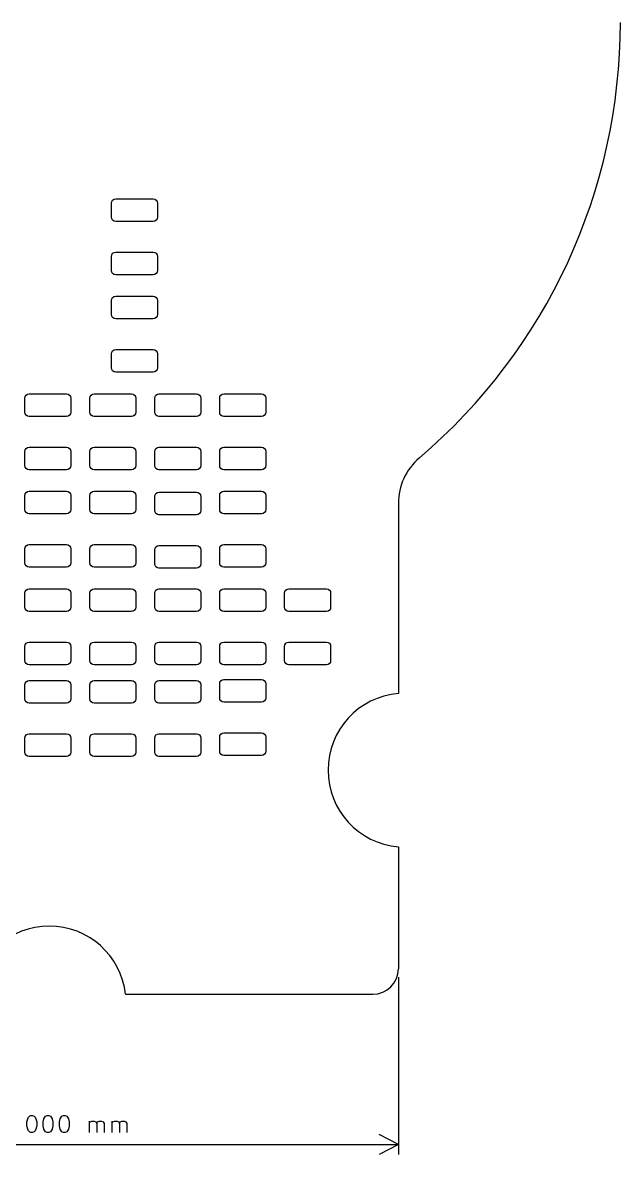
# Model space of a CAD drawing. Extents: x 8 to 415, y -296 to -5.
# Drawn here: x 147.9 to 182.9, y -137.4 to -71.1 of the extents above; entities that cross this region are included whole.
import ezdxf

# ---------------------------------------------------------------- set-up
doc = ezdxf.new("R2010")
doc.units = 0
doc.layers.add('BLACK', color=7, linetype='CONTINUOUS')

msp = doc.modelspace()

# ---------------------------------------------------------------- linework, layer by layer
at = {"layer": 'BLACK', "linetype": 'CONTINUOUS'}
for p, q in [((153.097, -81.6482), (153.116, -81.5526)), ((153.116, -81.5526), (153.17, -81.4715)), ((153.17, -81.4715), (153.252, -81.4173)), ((153.252, -81.4173), (153.347, -81.3982)), ((153.347, -81.3982), (155.547, -81.3982)), ((155.547, -81.3982), (155.643, -81.4173)), ((155.643, -81.4173), (155.724, -81.4715)), ((155.724, -81.4715), (155.778, -81.5526)), ((155.778, -81.5526), (155.797, -81.6482)), ((153.097, -82.4732), (153.097, -81.6482)), ((155.797, -81.6482), (155.797, -82.4732)), ((153.116, -82.5689), (153.097, -82.4732)), ((153.17, -82.65), (153.116, -82.5689)), ((153.252, -82.7042), (153.17, -82.65)), ((153.347, -82.7232), (153.252, -82.7042)), ((155.547, -82.7232), (153.347, -82.7232)), ((155.643, -82.7042), (155.547, -82.7232)), ((155.724, -82.65), (155.643, -82.7042)), ((155.778, -82.5689), (155.724, -82.65)), ((155.797, -82.4732), (155.778, -82.5689)), ((153.097, -84.7732), (153.116, -84.6776)), ((153.097, -85.5982), (153.097, -84.7732)), ((153.116, -84.6776), (153.17, -84.5965)), ((153.17, -84.5965), (153.252, -84.5423)), ((153.252, -84.5423), (153.347, -84.5232)), ((153.347, -84.5232), (155.547, -84.5232)), ((155.547, -84.5232), (155.643, -84.5423)), ((155.643, -84.5423), (155.724, -84.5965)), ((155.724, -84.5965), (155.778, -84.6776)), ((155.778, -84.6776), (155.797, -84.7732)), ((155.797, -84.7732), (155.797, -85.5982)), ((153.116, -85.6939), (153.097, -85.5982)), ((153.17, -85.775), (153.116, -85.6939)), ((153.252, -85.8292), (153.17, -85.775)), ((153.347, -85.8482), (153.252, -85.8292)), ((155.547, -85.8482), (153.347, -85.8482)), ((155.643, -85.8292), (155.547, -85.8482)), ((155.724, -85.775), (155.643, -85.8292)), ((155.778, -85.6939), (155.724, -85.775)), ((155.797, -85.5982), (155.778, -85.6939)), ((153.097, -87.3632), (153.116, -87.2676)), ((153.097, -88.1882), (153.097, -87.3632)), ((153.116, -87.2676), (153.17, -87.1865)), ((153.17, -87.1865), (153.252, -87.1323)), ((153.252, -87.1323), (153.347, -87.1132)), ((153.347, -87.1132), (155.547, -87.1132)), ((155.547, -87.1132), (155.643, -87.1323)), ((155.643, -87.1323), (155.724, -87.1865)), ((155.724, -87.1865), (155.778, -87.2676)), ((155.778, -87.2676), (155.797, -87.3632)), ((155.797, -87.3632), (155.797, -88.1882)), ((153.116, -88.2839), (153.097, -88.1882)), ((155.797, -88.1882), (155.778, -88.2839)), ((153.17, -88.365), (153.116, -88.2839)), ((153.252, -88.4192), (153.17, -88.365)), ((153.347, -88.4382), (153.252, -88.4192)), ((155.547, -88.4382), (153.347, -88.4382)), ((155.643, -88.4192), (155.547, -88.4382)), ((155.724, -88.365), (155.643, -88.4192)), ((155.778, -88.2839), (155.724, -88.365)), ((153.097, -90.4882), (153.116, -90.3926)), ((153.097, -91.3132), (153.097, -90.4882)), ((153.116, -90.3926), (153.17, -90.3115)), ((153.17, -90.3115), (153.252, -90.2573)), ((153.252, -90.2573), (153.347, -90.2382)), ((153.347, -90.2382), (155.547, -90.2382)), ((155.547, -90.2382), (155.643, -90.2573)), ((155.643, -90.2573), (155.724, -90.3115)), ((155.724, -90.3115), (155.778, -90.3926)), ((155.778, -90.3926), (155.797, -90.4882)), ((155.797, -90.4882), (155.797, -91.3132)), ((153.116, -91.4089), (153.097, -91.3132)), ((153.17, -91.49), (153.116, -91.4089)), ((153.252, -91.5442), (153.17, -91.49)), ((155.724, -91.49), (155.643, -91.5442)), ((155.778, -91.4089), (155.724, -91.49)), ((155.797, -91.3132), (155.778, -91.4089)), ((153.347, -91.5632), (153.252, -91.5442)), ((155.547, -91.5632), (153.347, -91.5632)), ((155.643, -91.5442), (155.547, -91.5632)), ((148.09, -92.9015), (148.172, -92.8473)), ((148.172, -92.8473), (148.267, -92.8282)), ((148.267, -92.8282), (150.467, -92.8282)), ((150.467, -92.8282), (150.563, -92.8473)), ((150.563, -92.8473), (150.644, -92.9015)), ((151.9, -92.9015), (151.982, -92.8473)), ((151.982, -92.8473), (152.077, -92.8282)), ((152.077, -92.8282), (154.277, -92.8282)), ((154.277, -92.8282), (154.373, -92.8473)), ((154.373, -92.8473), (154.454, -92.9015)), ((155.71, -92.9015), (155.792, -92.8473)), ((155.792, -92.8473), (155.887, -92.8282)), ((155.887, -92.8282), (158.087, -92.8282)), ((158.087, -92.8282), (158.183, -92.8473)), ((158.183, -92.8473), (158.264, -92.9015)), ((159.52, -92.9015), (159.602, -92.8473)), ((159.602, -92.8473), (159.697, -92.8282)), ((159.697, -92.8282), (161.897, -92.8282)), ((161.897, -92.8282), (161.993, -92.8473)), ((161.993, -92.8473), (162.074, -92.9015)), ((148.017, -93.0782), (148.036, -92.9826)), ((148.017, -93.9032), (148.017, -93.0782)), ((148.036, -92.9826), (148.09, -92.9015)), ((150.644, -92.9015), (150.698, -92.9826)), ((150.698, -92.9826), (150.717, -93.0782)), ((150.717, -93.0782), (150.717, -93.9032)), ((151.827, -93.0782), (151.846, -92.9826)), ((151.827, -93.9032), (151.827, -93.0782)), ((151.846, -92.9826), (151.9, -92.9015)), ((154.454, -92.9015), (154.508, -92.9826)), ((154.508, -92.9826), (154.527, -93.0782)), ((154.527, -93.0782), (154.527, -93.9032)), ((155.637, -93.0782), (155.656, -92.9826)), ((155.637, -93.9032), (155.637, -93.0782)), ((155.656, -92.9826), (155.71, -92.9015)), ((158.264, -92.9015), (158.318, -92.9826)), ((158.318, -92.9826), (158.337, -93.0782)), ((158.337, -93.0782), (158.337, -93.9032)), ((159.447, -93.0782), (159.466, -92.9826)), ((159.447, -93.9032), (159.447, -93.0782)), ((159.466, -92.9826), (159.52, -92.9015)), ((162.074, -92.9015), (162.128, -92.9826)), ((162.128, -92.9826), (162.147, -93.0782)), ((162.147, -93.0782), (162.147, -93.9032)), ((148.036, -93.9989), (148.017, -93.9032)), ((148.09, -94.08), (148.036, -93.9989)), ((148.172, -94.1342), (148.09, -94.08)), ((148.267, -94.1532), (148.172, -94.1342)), ((150.467, -94.1532), (148.267, -94.1532)), ((150.563, -94.1342), (150.467, -94.1532)), ((150.644, -94.08), (150.563, -94.1342)), ((150.698, -93.9989), (150.644, -94.08)), ((150.717, -93.9032), (150.698, -93.9989)), ((151.846, -93.9989), (151.827, -93.9032)), ((151.9, -94.08), (151.846, -93.9989)), ((151.982, -94.1342), (151.9, -94.08)), ((152.077, -94.1532), (151.982, -94.1342)), ((154.277, -94.1532), (152.077, -94.1532)), ((154.373, -94.1342), (154.277, -94.1532)), ((154.454, -94.08), (154.373, -94.1342)), ((154.508, -93.9989), (154.454, -94.08)), ((154.527, -93.9032), (154.508, -93.9989)), ((155.656, -93.9989), (155.637, -93.9032)), ((155.71, -94.08), (155.656, -93.9989)), ((155.792, -94.1342), (155.71, -94.08)), ((155.887, -94.1532), (155.792, -94.1342)), ((158.087, -94.1532), (155.887, -94.1532)), ((158.183, -94.1342), (158.087, -94.1532)), ((158.264, -94.08), (158.183, -94.1342)), ((158.318, -93.9989), (158.264, -94.08)), ((158.337, -93.9032), (158.318, -93.9989)), ((159.466, -93.9989), (159.447, -93.9032)), ((159.52, -94.08), (159.466, -93.9989)), ((159.602, -94.1342), (159.52, -94.08)), ((159.697, -94.1532), (159.602, -94.1342)), ((161.897, -94.1532), (159.697, -94.1532)), ((161.993, -94.1342), (161.897, -94.1532)), ((162.074, -94.08), (161.993, -94.1342)), ((162.128, -93.9989), (162.074, -94.08)), ((162.147, -93.9032), (162.128, -93.9989)), ((148.017, -96.2032), (148.036, -96.1076)), ((148.036, -96.1076), (148.09, -96.0265)), ((148.09, -96.0265), (148.172, -95.9723)), ((148.172, -95.9723), (148.267, -95.9532)), ((148.267, -95.9532), (150.467, -95.9532)), ((150.467, -95.9532), (150.563, -95.9723)), ((150.563, -95.9723), (150.644, -96.0265)), ((150.644, -96.0265), (150.698, -96.1076)), ((150.698, -96.1076), (150.717, -96.2032)), ((151.827, -96.2032), (151.846, -96.1076)), ((151.846, -96.1076), (151.9, -96.0265)), ((151.9, -96.0265), (151.982, -95.9723)), ((151.982, -95.9723), (152.077, -95.9532)), ((152.077, -95.9532), (154.277, -95.9532)), ((154.277, -95.9532), (154.373, -95.9723)), ((154.373, -95.9723), (154.454, -96.0265)), ((154.454, -96.0265), (154.508, -96.1076)), ((154.508, -96.1076), (154.527, -96.2032)), ((155.637, -96.2032), (155.656, -96.1076)), ((155.656, -96.1076), (155.71, -96.0265)), ((155.71, -96.0265), (155.792, -95.9723)), ((155.792, -95.9723), (155.887, -95.9532)), ((155.887, -95.9532), (158.087, -95.9532)), ((158.087, -95.9532), (158.183, -95.9723)), ((158.183, -95.9723), (158.264, -96.0265)), ((158.264, -96.0265), (158.318, -96.1076)), ((158.318, -96.1076), (158.337, -96.2032)), ((159.447, -96.2032), (159.466, -96.1076)), ((159.466, -96.1076), (159.52, -96.0265)), ((159.52, -96.0265), (159.602, -95.9723)), ((159.602, -95.9723), (159.697, -95.9532)), ((159.697, -95.9532), (161.897, -95.9532)), ((161.897, -95.9532), (161.993, -95.9723)), ((161.993, -95.9723), (162.074, -96.0265)), ((162.074, -96.0265), (162.128, -96.1076)), ((162.128, -96.1076), (162.147, -96.2032)), ((148.017, -97.0282), (148.017, -96.2032)), ((150.717, -96.2032), (150.717, -97.0282)), ((151.827, -97.0282), (151.827, -96.2032)), ((154.527, -96.2032), (154.527, -97.0282)), ((155.637, -97.0282), (155.637, -96.2032)), ((158.337, -96.2032), (158.337, -97.0282)), ((159.447, -97.0282), (159.447, -96.2032)), ((162.147, -96.2032), (162.147, -97.0282)), ((148.036, -97.1239), (148.017, -97.0282)), ((148.09, -97.205), (148.036, -97.1239)), ((148.172, -97.2592), (148.09, -97.205)), ((148.267, -97.2782), (148.172, -97.2592)), ((150.467, -97.2782), (148.267, -97.2782)), ((150.563, -97.2592), (150.467, -97.2782)), ((150.644, -97.205), (150.563, -97.2592)), ((150.698, -97.1239), (150.644, -97.205)), ((150.717, -97.0282), (150.698, -97.1239)), ((151.846, -97.1239), (151.827, -97.0282)), ((151.9, -97.205), (151.846, -97.1239)), ((151.982, -97.2592), (151.9, -97.205)), ((152.077, -97.2782), (151.982, -97.2592)), ((154.277, -97.2782), (152.077, -97.2782)), ((154.373, -97.2592), (154.277, -97.2782)), ((154.454, -97.205), (154.373, -97.2592)), ((154.508, -97.1239), (154.454, -97.205)), ((154.527, -97.0282), (154.508, -97.1239)), ((155.656, -97.1239), (155.637, -97.0282)), ((155.71, -97.205), (155.656, -97.1239)), ((155.792, -97.2592), (155.71, -97.205)), ((155.887, -97.2782), (155.792, -97.2592)), ((158.087, -97.2782), (155.887, -97.2782)), ((158.183, -97.2592), (158.087, -97.2782)), ((158.264, -97.205), (158.183, -97.2592)), ((158.318, -97.1239), (158.264, -97.205)), ((158.337, -97.0282), (158.318, -97.1239)), ((159.466, -97.1239), (159.447, -97.0282)), ((159.52, -97.205), (159.466, -97.1239)), ((159.602, -97.2592), (159.52, -97.205)), ((159.697, -97.2782), (159.602, -97.2592)), ((161.897, -97.2782), (159.697, -97.2782)), ((161.993, -97.2592), (161.897, -97.2782)), ((162.074, -97.205), (161.993, -97.2592)), ((162.128, -97.1239), (162.074, -97.205)), ((162.147, -97.0282), (162.128, -97.1239)), ((148.017, -98.7933), (148.036, -98.6976)), ((148.017, -99.6182), (148.017, -98.7933)), ((148.036, -98.6976), (148.09, -98.6165)), ((148.09, -98.6165), (148.172, -98.5623)), ((148.172, -98.5623), (148.267, -98.5433)), ((148.267, -98.5433), (150.467, -98.5433)), ((150.467, -98.5433), (150.563, -98.5623)), ((150.563, -98.5623), (150.644, -98.6165)), ((150.644, -98.6165), (150.698, -98.6976)), ((150.698, -98.6976), (150.717, -98.7933)), ((150.717, -98.7933), (150.717, -99.6182)), ((151.827, -98.7933), (151.846, -98.6976)), ((151.827, -99.6182), (151.827, -98.7933)), ((151.846, -98.6976), (151.9, -98.6165)), ((151.9, -98.6165), (151.982, -98.5623)), ((151.982, -98.5623), (152.077, -98.5433)), ((152.077, -98.5433), (154.277, -98.5433)), ((154.277, -98.5433), (154.373, -98.5623)), ((154.373, -98.5623), (154.454, -98.6165)), ((154.454, -98.6165), (154.508, -98.6976)), ((154.508, -98.6976), (154.527, -98.7933)), ((154.527, -98.7933), (154.527, -99.6182)), ((155.637, -98.8432), (155.656, -98.7476)), ((155.656, -98.7476), (155.71, -98.6665)), ((155.71, -98.6665), (155.792, -98.6123)), ((155.792, -98.6123), (155.887, -98.5932)), ((155.887, -98.5932), (158.087, -98.5932)), ((158.087, -98.5932), (158.183, -98.6123)), ((158.183, -98.6123), (158.264, -98.6665)), ((158.264, -98.6665), (158.318, -98.7476)), ((158.318, -98.7476), (158.337, -98.8432)), ((159.447, -98.7933), (159.466, -98.6976)), ((159.447, -99.6182), (159.447, -98.7933)), ((159.466, -98.6976), (159.52, -98.6165)), ((159.52, -98.6165), (159.602, -98.5623)), ((159.602, -98.5623), (159.697, -98.5433)), ((159.697, -98.5433), (161.897, -98.5433)), ((161.897, -98.5433), (161.993, -98.5623)), ((161.993, -98.5623), (162.074, -98.6165)), ((162.074, -98.6165), (162.128, -98.6976)), ((162.128, -98.6976), (162.147, -98.7933)), ((162.147, -98.7933), (162.147, -99.6182)), ((155.637, -99.6683), (155.637, -98.8432)), ((158.337, -98.8432), (158.337, -99.6683)), ((169.927, -99.2545), (169.927, -110.391)), ((148.036, -99.7139), (148.017, -99.6182)), ((148.09, -99.795), (148.036, -99.7139)), ((148.172, -99.8492), (148.09, -99.795)), ((148.267, -99.8682), (148.172, -99.8492)), ((150.467, -99.8682), (148.267, -99.8682)), ((150.563, -99.8492), (150.467, -99.8682)), ((150.644, -99.795), (150.563, -99.8492)), ((150.698, -99.7139), (150.644, -99.795)), ((150.717, -99.6182), (150.698, -99.7139)), ((151.846, -99.7139), (151.827, -99.6182)), ((151.9, -99.795), (151.846, -99.7139)), ((151.982, -99.8492), (151.9, -99.795)), ((152.077, -99.8682), (151.982, -99.8492)), ((154.277, -99.8682), (152.077, -99.8682)), ((154.373, -99.8492), (154.277, -99.8682)), ((154.454, -99.795), (154.373, -99.8492)), ((154.508, -99.7139), (154.454, -99.795)), ((154.527, -99.6182), (154.508, -99.7139)), ((155.656, -99.7639), (155.637, -99.6683)), ((155.71, -99.845), (155.656, -99.7639)), ((155.792, -99.8992), (155.71, -99.845)), ((155.887, -99.9183), (155.792, -99.8992)), ((158.087, -99.9183), (155.887, -99.9183)), ((158.183, -99.8992), (158.087, -99.9183)), ((158.264, -99.845), (158.183, -99.8992)), ((158.318, -99.7639), (158.264, -99.845)), ((158.337, -99.6683), (158.318, -99.7639)), ((159.466, -99.7139), (159.447, -99.6182)), ((159.52, -99.795), (159.466, -99.7139)), ((159.602, -99.8492), (159.52, -99.795)), ((159.697, -99.8682), (159.602, -99.8492)), ((161.897, -99.8682), (159.697, -99.8682)), ((161.993, -99.8492), (161.897, -99.8682)), ((162.074, -99.795), (161.993, -99.8492)), ((162.128, -99.7139), (162.074, -99.795)), ((162.147, -99.6182), (162.128, -99.7139)), ((148.017, -101.918), (148.036, -101.823)), ((148.017, -102.743), (148.017, -101.918)), ((148.036, -101.823), (148.09, -101.741)), ((148.09, -101.741), (148.172, -101.687)), ((148.172, -101.687), (148.267, -101.668)), ((148.267, -101.668), (150.467, -101.668)), ((150.467, -101.668), (150.563, -101.687)), ((150.563, -101.687), (150.644, -101.741)), ((150.644, -101.741), (150.698, -101.823)), ((150.698, -101.823), (150.717, -101.918)), ((150.717, -101.918), (150.717, -102.743)), ((151.827, -101.918), (151.846, -101.823)), ((151.827, -102.743), (151.827, -101.918)), ((151.846, -101.823), (151.9, -101.741)), ((151.9, -101.741), (151.982, -101.687)), ((151.982, -101.687), (152.077, -101.668)), ((152.077, -101.668), (154.277, -101.668)), ((154.277, -101.668), (154.373, -101.687)), ((154.373, -101.687), (154.454, -101.741)), ((154.454, -101.741), (154.508, -101.823)), ((154.508, -101.823), (154.527, -101.918)), ((154.527, -101.918), (154.527, -102.743)), ((155.637, -101.968), (155.656, -101.873)), ((155.637, -102.793), (155.637, -101.968)), ((155.656, -101.873), (155.71, -101.791)), ((155.71, -101.791), (155.792, -101.737)), ((155.792, -101.737), (155.887, -101.718)), ((155.887, -101.718), (158.087, -101.718)), ((158.087, -101.718), (158.183, -101.737)), ((158.183, -101.737), (158.264, -101.791)), ((158.264, -101.791), (158.318, -101.873)), ((158.318, -101.873), (158.337, -101.968)), ((158.337, -101.968), (158.337, -102.793)), ((159.447, -101.918), (159.466, -101.823)), ((159.447, -102.743), (159.447, -101.918)), ((159.466, -101.823), (159.52, -101.741)), ((159.52, -101.741), (159.602, -101.687)), ((159.602, -101.687), (159.697, -101.668)), ((159.697, -101.668), (161.897, -101.668)), ((161.897, -101.668), (161.993, -101.687)), ((161.993, -101.687), (162.074, -101.741)), ((162.074, -101.741), (162.128, -101.823)), ((162.128, -101.823), (162.147, -101.918)), ((162.147, -101.918), (162.147, -102.743)), ((148.036, -102.839), (148.017, -102.743)), ((150.717, -102.743), (150.698, -102.839)), ((151.846, -102.839), (151.827, -102.743)), ((154.527, -102.743), (154.508, -102.839)), ((155.656, -102.889), (155.637, -102.793)), ((158.337, -102.793), (158.318, -102.889)), ((159.466, -102.839), (159.447, -102.743)), ((162.147, -102.743), (162.128, -102.839)), ((148.09, -102.92), (148.036, -102.839)), ((148.172, -102.974), (148.09, -102.92)), ((148.267, -102.993), (148.172, -102.974)), ((150.467, -102.993), (148.267, -102.993)), ((150.563, -102.974), (150.467, -102.993)), ((150.644, -102.92), (150.563, -102.974)), ((150.698, -102.839), (150.644, -102.92)), ((151.9, -102.92), (151.846, -102.839)), ((151.982, -102.974), (151.9, -102.92)), ((152.077, -102.993), (151.982, -102.974)), ((154.277, -102.993), (152.077, -102.993)), ((154.373, -102.974), (154.277, -102.993)), ((154.454, -102.92), (154.373, -102.974)), ((154.508, -102.839), (154.454, -102.92)), ((155.71, -102.97), (155.656, -102.889)), ((155.792, -103.024), (155.71, -102.97)), ((155.887, -103.043), (155.792, -103.024)), ((158.087, -103.043), (155.887, -103.043)), ((158.183, -103.024), (158.087, -103.043)), ((158.264, -102.97), (158.183, -103.024)), ((158.318, -102.889), (158.264, -102.97)), ((159.52, -102.92), (159.466, -102.839)), ((159.602, -102.974), (159.52, -102.92)), ((159.697, -102.993), (159.602, -102.974)), ((161.897, -102.993), (159.697, -102.993)), ((161.993, -102.974), (161.897, -102.993)), ((162.074, -102.92), (161.993, -102.974)), ((162.128, -102.839), (162.074, -102.92)), ((148.017, -104.508), (148.036, -104.413)), ((148.017, -105.333), (148.017, -104.508)), ((148.036, -104.413), (148.09, -104.331)), ((148.09, -104.331), (148.172, -104.277)), ((148.172, -104.277), (148.267, -104.258)), ((148.267, -104.258), (150.467, -104.258)), ((150.467, -104.258), (150.563, -104.277)), ((150.563, -104.277), (150.644, -104.331)), ((150.644, -104.331), (150.698, -104.413)), ((150.698, -104.413), (150.717, -104.508)), ((150.717, -104.508), (150.717, -105.333)), ((151.827, -104.508), (151.846, -104.413)), ((151.827, -105.333), (151.827, -104.508)), ((151.846, -104.413), (151.9, -104.331)), ((151.9, -104.331), (151.982, -104.277)), ((151.982, -104.277), (152.077, -104.258)), ((152.077, -104.258), (154.277, -104.258)), ((154.277, -104.258), (154.373, -104.277)), ((154.373, -104.277), (154.454, -104.331)), ((154.454, -104.331), (154.508, -104.413)), ((154.508, -104.413), (154.527, -104.508)), ((154.527, -104.508), (154.527, -105.333)), ((155.637, -104.508), (155.656, -104.413)), ((155.637, -105.333), (155.637, -104.508)), ((155.656, -104.413), (155.71, -104.331)), ((155.71, -104.331), (155.792, -104.277)), ((155.792, -104.277), (155.887, -104.258)), ((155.887, -104.258), (158.087, -104.258)), ((158.087, -104.258), (158.183, -104.277)), ((158.183, -104.277), (158.264, -104.331)), ((158.264, -104.331), (158.318, -104.413)), ((158.318, -104.413), (158.337, -104.508)), ((158.337, -104.508), (158.337, -105.333)), ((159.447, -104.508), (159.466, -104.413)), ((159.447, -105.333), (159.447, -104.508)), ((159.466, -104.413), (159.52, -104.331)), ((159.52, -104.331), (159.602, -104.277)), ((159.602, -104.277), (159.697, -104.258)), ((159.697, -104.258), (161.897, -104.258)), ((161.897, -104.258), (161.993, -104.277)), ((161.993, -104.277), (162.074, -104.331)), ((162.074, -104.331), (162.128, -104.413)), ((162.128, -104.413), (162.147, -104.508)), ((162.147, -104.508), (162.147, -105.333)), ((163.257, -104.508), (163.276, -104.413)), ((163.257, -105.333), (163.257, -104.508)), ((163.276, -104.413), (163.33, -104.331)), ((163.33, -104.331), (163.412, -104.277)), ((163.412, -104.277), (163.507, -104.258)), ((163.507, -104.258), (165.707, -104.258)), ((165.707, -104.258), (165.803, -104.277)), ((165.803, -104.277), (165.884, -104.331)), ((165.884, -104.331), (165.938, -104.413)), ((165.938, -104.413), (165.957, -104.508)), ((165.957, -104.508), (165.957, -105.333)), ((148.036, -105.429), (148.017, -105.333)), ((148.09, -105.51), (148.036, -105.429)), ((150.698, -105.429), (150.644, -105.51)), ((150.717, -105.333), (150.698, -105.429)), ((151.846, -105.429), (151.827, -105.333)), ((151.9, -105.51), (151.846, -105.429)), ((154.508, -105.429), (154.454, -105.51)), ((154.527, -105.333), (154.508, -105.429)), ((155.656, -105.429), (155.637, -105.333)), ((155.71, -105.51), (155.656, -105.429)), ((158.318, -105.429), (158.264, -105.51)), ((158.337, -105.333), (158.318, -105.429)), ((159.466, -105.429), (159.447, -105.333)), ((159.52, -105.51), (159.466, -105.429)), ((162.128, -105.429), (162.074, -105.51)), ((162.147, -105.333), (162.128, -105.429)), ((163.276, -105.429), (163.257, -105.333)), ((163.33, -105.51), (163.276, -105.429)), ((165.938, -105.429), (165.884, -105.51)), ((165.957, -105.333), (165.938, -105.429)), ((148.172, -105.564), (148.09, -105.51)), ((148.267, -105.583), (148.172, -105.564)), ((150.467, -105.583), (148.267, -105.583)), ((150.563, -105.564), (150.467, -105.583)), ((150.644, -105.51), (150.563, -105.564)), ((151.982, -105.564), (151.9, -105.51)), ((152.077, -105.583), (151.982, -105.564)), ((154.277, -105.583), (152.077, -105.583)), ((154.373, -105.564), (154.277, -105.583)), ((154.454, -105.51), (154.373, -105.564)), ((155.792, -105.564), (155.71, -105.51)), ((155.887, -105.583), (155.792, -105.564)), ((158.087, -105.583), (155.887, -105.583)), ((158.183, -105.564), (158.087, -105.583)), ((158.264, -105.51), (158.183, -105.564)), ((159.602, -105.564), (159.52, -105.51)), ((159.697, -105.583), (159.602, -105.564)), ((161.897, -105.583), (159.697, -105.583)), ((161.993, -105.564), (161.897, -105.583)), ((162.074, -105.51), (161.993, -105.564)), ((163.412, -105.564), (163.33, -105.51)), ((163.507, -105.583), (163.412, -105.564)), ((165.707, -105.583), (163.507, -105.583)), ((165.803, -105.564), (165.707, -105.583)), ((165.884, -105.51), (165.803, -105.564)), ((148.036, -107.538), (148.09, -107.456)), ((148.09, -107.456), (148.172, -107.402)), ((148.172, -107.402), (148.267, -107.383)), ((148.267, -107.383), (150.467, -107.383)), ((150.467, -107.383), (150.563, -107.402)), ((150.563, -107.402), (150.644, -107.456)), ((150.644, -107.456), (150.698, -107.538)), ((151.846, -107.538), (151.9, -107.456)), ((151.9, -107.456), (151.982, -107.402)), ((151.982, -107.402), (152.077, -107.383)), ((152.077, -107.383), (154.277, -107.383)), ((154.277, -107.383), (154.373, -107.402)), ((154.373, -107.402), (154.454, -107.456)), ((154.454, -107.456), (154.508, -107.538)), ((155.656, -107.538), (155.71, -107.456)), ((155.71, -107.456), (155.792, -107.402)), ((155.792, -107.402), (155.887, -107.383)), ((155.887, -107.383), (158.087, -107.383)), ((158.087, -107.383), (158.183, -107.402)), ((158.183, -107.402), (158.264, -107.456)), ((158.264, -107.456), (158.318, -107.538)), ((159.466, -107.538), (159.52, -107.456)), ((159.52, -107.456), (159.602, -107.402)), ((159.602, -107.402), (159.697, -107.383)), ((159.697, -107.383), (161.897, -107.383)), ((161.897, -107.383), (161.993, -107.402)), ((161.993, -107.402), (162.074, -107.456)), ((162.074, -107.456), (162.128, -107.538)), ((163.276, -107.538), (163.33, -107.456)), ((163.33, -107.456), (163.412, -107.402)), ((163.412, -107.402), (163.507, -107.383)), ((163.507, -107.383), (165.707, -107.383)), ((165.707, -107.383), (165.803, -107.402)), ((165.803, -107.402), (165.884, -107.456)), ((165.884, -107.456), (165.938, -107.538)), ((148.017, -107.633), (148.036, -107.538)), ((148.017, -108.458), (148.017, -107.633)), ((150.698, -107.538), (150.717, -107.633)), ((150.717, -107.633), (150.717, -108.458)), ((151.827, -107.633), (151.846, -107.538)), ((151.827, -108.458), (151.827, -107.633)), ((154.508, -107.538), (154.527, -107.633)), ((154.527, -107.633), (154.527, -108.458)), ((155.637, -107.633), (155.656, -107.538)), ((155.637, -108.458), (155.637, -107.633)), ((158.318, -107.538), (158.337, -107.633)), ((158.337, -107.633), (158.337, -108.458)), ((159.447, -107.633), (159.466, -107.538)), ((159.447, -108.458), (159.447, -107.633)), ((162.128, -107.538), (162.147, -107.633)), ((162.147, -107.633), (162.147, -108.458)), ((163.257, -107.633), (163.276, -107.538)), ((163.257, -108.458), (163.257, -107.633)), ((165.938, -107.538), (165.957, -107.633)), ((165.957, -107.633), (165.957, -108.458)), ((148.036, -108.554), (148.017, -108.458)), ((148.09, -108.635), (148.036, -108.554)), ((148.172, -108.689), (148.09, -108.635)), ((148.267, -108.708), (148.172, -108.689)), ((150.467, -108.708), (148.267, -108.708)), ((150.563, -108.689), (150.467, -108.708)), ((150.644, -108.635), (150.563, -108.689)), ((150.698, -108.554), (150.644, -108.635)), ((150.717, -108.458), (150.698, -108.554)), ((151.846, -108.554), (151.827, -108.458)), ((151.9, -108.635), (151.846, -108.554)), ((151.982, -108.689), (151.9, -108.635)), ((152.077, -108.708), (151.982, -108.689)), ((154.277, -108.708), (152.077, -108.708)), ((154.373, -108.689), (154.277, -108.708)), ((154.454, -108.635), (154.373, -108.689)), ((154.508, -108.554), (154.454, -108.635)), ((154.527, -108.458), (154.508, -108.554)), ((155.656, -108.554), (155.637, -108.458)), ((155.71, -108.635), (155.656, -108.554)), ((155.792, -108.689), (155.71, -108.635)), ((155.887, -108.708), (155.792, -108.689)), ((158.087, -108.708), (155.887, -108.708)), ((158.183, -108.689), (158.087, -108.708)), ((158.264, -108.635), (158.183, -108.689)), ((158.318, -108.554), (158.264, -108.635)), ((158.337, -108.458), (158.318, -108.554)), ((159.466, -108.554), (159.447, -108.458)), ((159.52, -108.635), (159.466, -108.554)), ((159.602, -108.689), (159.52, -108.635)), ((159.697, -108.708), (159.602, -108.689)), ((161.897, -108.708), (159.697, -108.708)), ((161.993, -108.689), (161.897, -108.708)), ((162.074, -108.635), (161.993, -108.689)), ((162.128, -108.554), (162.074, -108.635)), ((162.147, -108.458), (162.128, -108.554)), ((163.276, -108.554), (163.257, -108.458)), ((163.33, -108.635), (163.276, -108.554)), ((163.412, -108.689), (163.33, -108.635)), ((163.507, -108.708), (163.412, -108.689)), ((165.707, -108.708), (163.507, -108.708)), ((165.803, -108.689), (165.707, -108.708)), ((165.884, -108.635), (165.803, -108.689)), ((165.938, -108.554), (165.884, -108.635)), ((165.957, -108.458), (165.938, -108.554)), ((148.017, -109.881), (148.036, -109.785)), ((148.017, -110.706), (148.017, -109.881)), ((148.036, -109.785), (148.09, -109.704)), ((148.09, -109.704), (148.172, -109.65)), ((148.172, -109.65), (148.267, -109.631)), ((148.267, -109.631), (150.467, -109.631)), ((150.467, -109.631), (150.563, -109.65)), ((150.563, -109.65), (150.644, -109.704)), ((150.644, -109.704), (150.698, -109.785)), ((150.698, -109.785), (150.717, -109.881)), ((150.717, -109.881), (150.717, -110.706)), ((151.827, -109.881), (151.846, -109.785)), ((151.827, -110.706), (151.827, -109.881)), ((151.846, -109.785), (151.9, -109.704)), ((151.9, -109.704), (151.982, -109.65)), ((151.982, -109.65), (152.077, -109.631)), ((152.077, -109.631), (154.277, -109.631)), ((154.277, -109.631), (154.373, -109.65)), ((154.373, -109.65), (154.454, -109.704)), ((154.454, -109.704), (154.508, -109.785)), ((154.508, -109.785), (154.527, -109.881)), ((154.527, -109.881), (154.527, -110.706)), ((155.637, -109.881), (155.656, -109.785)), ((155.637, -110.706), (155.637, -109.881)), ((155.656, -109.785), (155.71, -109.704)), ((155.71, -109.704), (155.792, -109.65)), ((155.792, -109.65), (155.887, -109.631)), ((155.887, -109.631), (158.087, -109.631)), ((158.087, -109.631), (158.183, -109.65)), ((158.183, -109.65), (158.264, -109.704)), ((158.264, -109.704), (158.318, -109.785)), ((158.318, -109.785), (158.337, -109.881)), ((158.337, -109.881), (158.337, -110.706)), ((159.447, -109.831), (159.466, -109.735)), ((159.447, -110.656), (159.447, -109.831)), ((159.466, -109.735), (159.52, -109.654)), ((159.52, -109.654), (159.602, -109.6)), ((159.602, -109.6), (159.697, -109.581)), ((159.697, -109.581), (161.897, -109.581)), ((161.897, -109.581), (161.993, -109.6)), ((161.993, -109.6), (162.074, -109.654)), ((162.074, -109.654), (162.128, -109.735)), ((162.128, -109.735), (162.147, -109.831)), ((162.147, -109.831), (162.147, -110.656)), ((148.036, -110.801), (148.017, -110.706)), ((150.717, -110.706), (150.698, -110.801)), ((151.846, -110.801), (151.827, -110.706)), ((154.527, -110.706), (154.508, -110.801)), ((155.656, -110.801), (155.637, -110.706)), ((158.337, -110.706), (158.318, -110.801)), ((159.466, -110.751), (159.447, -110.656)), ((159.52, -110.833), (159.466, -110.751)), ((162.128, -110.751), (162.074, -110.833)), ((162.147, -110.656), (162.128, -110.751)), ((148.09, -110.883), (148.036, -110.801)), ((148.172, -110.937), (148.09, -110.883)), ((148.267, -110.956), (148.172, -110.937)), ((150.467, -110.956), (148.267, -110.956)), ((150.563, -110.937), (150.467, -110.956)), ((150.644, -110.883), (150.563, -110.937)), ((150.698, -110.801), (150.644, -110.883)), ((151.9, -110.883), (151.846, -110.801)), ((151.982, -110.937), (151.9, -110.883)), ((152.077, -110.956), (151.982, -110.937)), ((154.277, -110.956), (152.077, -110.956)), ((154.373, -110.937), (154.277, -110.956)), ((154.454, -110.883), (154.373, -110.937)), ((154.508, -110.801), (154.454, -110.883)), ((155.71, -110.883), (155.656, -110.801)), ((155.792, -110.937), (155.71, -110.883)), ((155.887, -110.956), (155.792, -110.937)), ((158.087, -110.956), (155.887, -110.956)), ((158.183, -110.937), (158.087, -110.956)), ((158.264, -110.883), (158.183, -110.937)), ((158.318, -110.801), (158.264, -110.883)), ((159.602, -110.887), (159.52, -110.833)), ((159.697, -110.906), (159.602, -110.887)), ((161.897, -110.906), (159.697, -110.906)), ((161.993, -110.887), (161.897, -110.906)), ((162.074, -110.833), (161.993, -110.887)), ((148.172, -112.775), (148.267, -112.756)), ((148.267, -112.756), (150.467, -112.756)), ((150.467, -112.756), (150.563, -112.775)), ((151.982, -112.775), (152.077, -112.756)), ((152.077, -112.756), (154.277, -112.756)), ((154.277, -112.756), (154.373, -112.775)), ((155.792, -112.775), (155.887, -112.756)), ((155.887, -112.756), (158.087, -112.756)), ((158.087, -112.756), (158.183, -112.775)), ((159.52, -112.779), (159.602, -112.725)), ((159.602, -112.725), (159.697, -112.706)), ((159.697, -112.706), (161.897, -112.706)), ((161.897, -112.706), (161.993, -112.725)), ((161.993, -112.725), (162.074, -112.779)), ((148.017, -113.006), (148.036, -112.91)), ((148.017, -113.831), (148.017, -113.006)), ((148.036, -112.91), (148.09, -112.829)), ((148.09, -112.829), (148.172, -112.775)), ((150.563, -112.775), (150.644, -112.829)), ((150.644, -112.829), (150.698, -112.91)), ((150.698, -112.91), (150.717, -113.006)), ((150.717, -113.006), (150.717, -113.831)), ((151.827, -113.006), (151.846, -112.91)), ((151.827, -113.831), (151.827, -113.006)), ((151.846, -112.91), (151.9, -112.829)), ((151.9, -112.829), (151.982, -112.775)), ((154.373, -112.775), (154.454, -112.829)), ((154.454, -112.829), (154.508, -112.91)), ((154.508, -112.91), (154.527, -113.006)), ((154.527, -113.006), (154.527, -113.831)), ((155.637, -113.006), (155.656, -112.91)), ((155.637, -113.831), (155.637, -113.006)), ((155.656, -112.91), (155.71, -112.829)), ((155.71, -112.829), (155.792, -112.775)), ((158.183, -112.775), (158.264, -112.829)), ((158.264, -112.829), (158.318, -112.91)), ((158.318, -112.91), (158.337, -113.006)), ((158.337, -113.006), (158.337, -113.831)), ((159.447, -112.956), (159.466, -112.86)), ((159.447, -113.781), (159.447, -112.956)), ((159.466, -112.86), (159.52, -112.779)), ((162.074, -112.779), (162.128, -112.86)), ((162.128, -112.86), (162.147, -112.956)), ((162.147, -112.956), (162.147, -113.781)), ((148.036, -113.926), (148.017, -113.831)), ((148.09, -114.008), (148.036, -113.926)), ((148.172, -114.062), (148.09, -114.008)), ((148.267, -114.081), (148.172, -114.062)), ((150.467, -114.081), (148.267, -114.081)), ((150.563, -114.062), (150.467, -114.081)), ((150.644, -114.008), (150.563, -114.062)), ((150.698, -113.926), (150.644, -114.008)), ((150.717, -113.831), (150.698, -113.926)), ((151.846, -113.926), (151.827, -113.831)), ((151.9, -114.008), (151.846, -113.926)), ((151.982, -114.062), (151.9, -114.008)), ((152.077, -114.081), (151.982, -114.062)), ((154.277, -114.081), (152.077, -114.081)), ((154.373, -114.062), (154.277, -114.081)), ((154.454, -114.008), (154.373, -114.062)), ((154.508, -113.926), (154.454, -114.008)), ((154.527, -113.831), (154.508, -113.926)), ((155.656, -113.926), (155.637, -113.831)), ((155.71, -114.008), (155.656, -113.926)), ((155.792, -114.062), (155.71, -114.008)), ((155.887, -114.081), (155.792, -114.062)), ((158.087, -114.081), (155.887, -114.081)), ((158.183, -114.062), (158.087, -114.081)), ((158.264, -114.008), (158.183, -114.062)), ((158.318, -113.926), (158.264, -114.008)), ((158.337, -113.831), (158.318, -113.926)), ((159.466, -113.876), (159.447, -113.781)), ((159.52, -113.958), (159.466, -113.876)), ((159.602, -114.012), (159.52, -113.958)), ((159.697, -114.031), (159.602, -114.012)), ((161.897, -114.031), (159.697, -114.031)), ((161.993, -114.012), (161.897, -114.031)), ((162.074, -113.958), (161.993, -114.012)), ((162.128, -113.876), (162.074, -113.958)), ((162.147, -113.781), (162.128, -113.876)), ((169.927, -119.389), (169.928, -126.527)), ((169.928, -127.027), (169.928, -137.41)), ((153.922, -128.025), (168.428, -128.027)), ((148.142, -135.509), (148.19, -135.319)), ((148.19, -135.319), (148.237, -135.223)), ((148.237, -135.223), (148.285, -135.176)), ((148.285, -135.176), (148.38, -135.128)), ((148.38, -135.128), (148.475, -135.128)), ((148.475, -135.128), (148.571, -135.176)), ((148.571, -135.176), (148.618, -135.223)), ((148.618, -135.223), (148.666, -135.319)), ((148.666, -135.319), (148.713, -135.509)), ((149.094, -135.509), (149.142, -135.319)), ((149.142, -135.319), (149.19, -135.223)), ((149.19, -135.223), (149.237, -135.176)), ((149.237, -135.176), (149.332, -135.128)), ((149.332, -135.128), (149.428, -135.128)), ((149.428, -135.128), (149.523, -135.176)), ((149.523, -135.176), (149.571, -135.223)), ((149.571, -135.223), (149.618, -135.319)), ((149.618, -135.319), (149.666, -135.509)), ((150.047, -135.509), (150.094, -135.319)), ((150.094, -135.319), (150.142, -135.223)), ((150.142, -135.223), (150.19, -135.176)), ((150.19, -135.176), (150.285, -135.128)), ((150.285, -135.128), (150.38, -135.128)), ((150.38, -135.128), (150.475, -135.176)), ((150.475, -135.176), (150.523, -135.223)), ((150.523, -135.223), (150.571, -135.319)), ((150.571, -135.319), (150.618, -135.509)), ((148.142, -135.747), (148.142, -135.509)), ((148.19, -135.938), (148.142, -135.747)), ((148.237, -136.033), (148.19, -135.938)), ((148.666, -135.938), (148.618, -136.033)), ((148.713, -135.747), (148.666, -135.938)), ((148.713, -135.509), (148.713, -135.747)), ((149.094, -135.747), (149.094, -135.509)), ((149.142, -135.938), (149.094, -135.747)), ((149.19, -136.033), (149.142, -135.938)), ((149.618, -135.938), (149.571, -136.033)), ((149.666, -135.747), (149.618, -135.938)), ((149.666, -135.509), (149.666, -135.747)), ((150.047, -135.747), (150.047, -135.509)), ((150.094, -135.938), (150.047, -135.747)), ((150.142, -136.033), (150.094, -135.938)), ((150.571, -135.938), (150.523, -136.033)), ((150.618, -135.747), (150.571, -135.938)), ((150.618, -135.509), (150.618, -135.747)), ((151.809, -136.128), (151.809, -135.461)), ((151.809, -135.557), (151.856, -135.509)), ((151.856, -135.509), (151.952, -135.461)), ((151.952, -135.461), (152.094, -135.461)), ((152.094, -135.461), (152.19, -135.509)), ((152.19, -135.509), (152.237, -135.604)), ((152.237, -135.604), (152.285, -135.509)), ((152.237, -135.604), (152.237, -136.128)), ((152.285, -135.509), (152.38, -135.461)), ((152.38, -135.461), (152.523, -135.461)), ((152.523, -135.461), (152.618, -135.509)), ((152.618, -135.509), (152.666, -135.604)), ((152.666, -135.604), (152.666, -136.128)), ((153.142, -136.128), (153.142, -135.461)), ((153.142, -135.557), (153.19, -135.509)), ((153.19, -135.509), (153.285, -135.461)), ((153.285, -135.461), (153.428, -135.461)), ((153.428, -135.461), (153.523, -135.509)), ((153.523, -135.509), (153.571, -135.604)), ((153.571, -135.604), (153.618, -135.509)), ((153.571, -135.604), (153.571, -136.128)), ((153.618, -135.509), (153.713, -135.461)), ((153.713, -135.461), (153.856, -135.461)), ((153.856, -135.461), (153.952, -135.509)), ((153.952, -135.509), (153.999, -135.604)), ((153.999, -135.604), (153.999, -136.128)), ((148.285, -136.081), (148.237, -136.033)), ((148.38, -136.128), (148.285, -136.081)), ((148.475, -136.128), (148.38, -136.128)), ((148.571, -136.081), (148.475, -136.128)), ((148.618, -136.033), (148.571, -136.081)), ((149.237, -136.081), (149.19, -136.033)), ((149.332, -136.128), (149.237, -136.081)), ((149.428, -136.128), (149.332, -136.128)), ((149.523, -136.081), (149.428, -136.128)), ((149.571, -136.033), (149.523, -136.081)), ((150.19, -136.081), (150.142, -136.033)), ((150.285, -136.128), (150.19, -136.081)), ((150.38, -136.128), (150.285, -136.128)), ((150.475, -136.081), (150.38, -136.128)), ((150.523, -136.033), (150.475, -136.081)), ((169.928, -136.823), (168.801, -136.237)), ((128.928, -136.823), (169.928, -136.823)), ((128.928, -136.823), (169.928, -136.823)), ((169.928, -136.823), (168.801, -137.41))]:
    msp.add_line(p, q, dxfattribs=at)
at = {"layer": 'BLACK'}
for centre, radius, start, end in [((149.45, -71.0743), 33.5, -49.607, -0.0000103), ((173.428, -99.2545), 3.50063, 130.395, 179.999), ((170.317, -114.89), 4.51592, -265.048, -94.9525), ((149.451, -128.527), 4.5, 6.40261, 173.582), ((168.428, -126.527), 1.50002, -89.9994, -0.0001146)]:
    msp.add_arc(centre, radius, start, end, dxfattribs=at)

doc.saveas('drawing.dxf')
